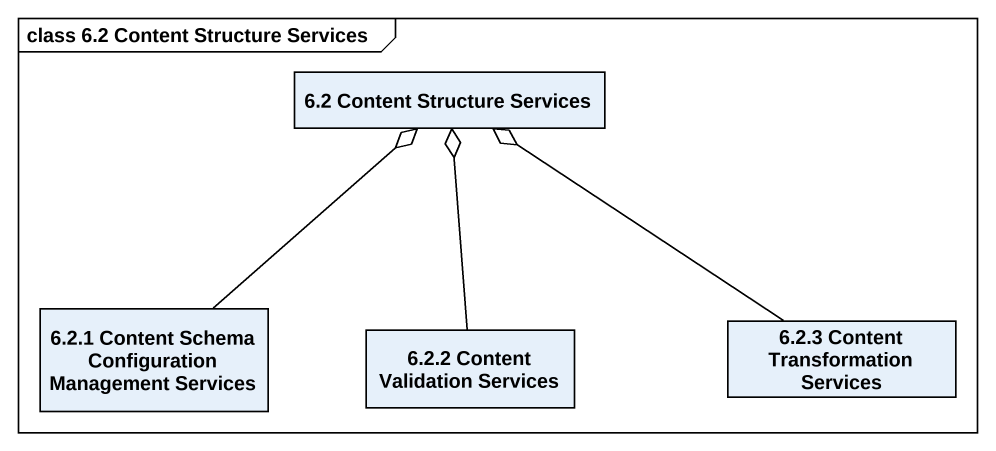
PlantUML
@startuml
mainframe class 6.2 Content Structure Services
hide circle
hide empty members
class "6.2 Content Structure Services" as c6_2_Content_Structure
class "6.2.1 Content Schema Configuration Management Services" as c6_2_1_Content_Schema
class "6.2.2 Content Validation Services" as c6_2_2_Content_Validation
class "6.2.3 Content Transformation Services" as c6_2_3_Content
c6_2_1_Content_Schema -up-o c6_2_Content_Structure
c6_2_2_Content_Validation -up-o c6_2_Content_Structure
c6_2_3_Content -up-o c6_2_Content_Structure
@enduml
